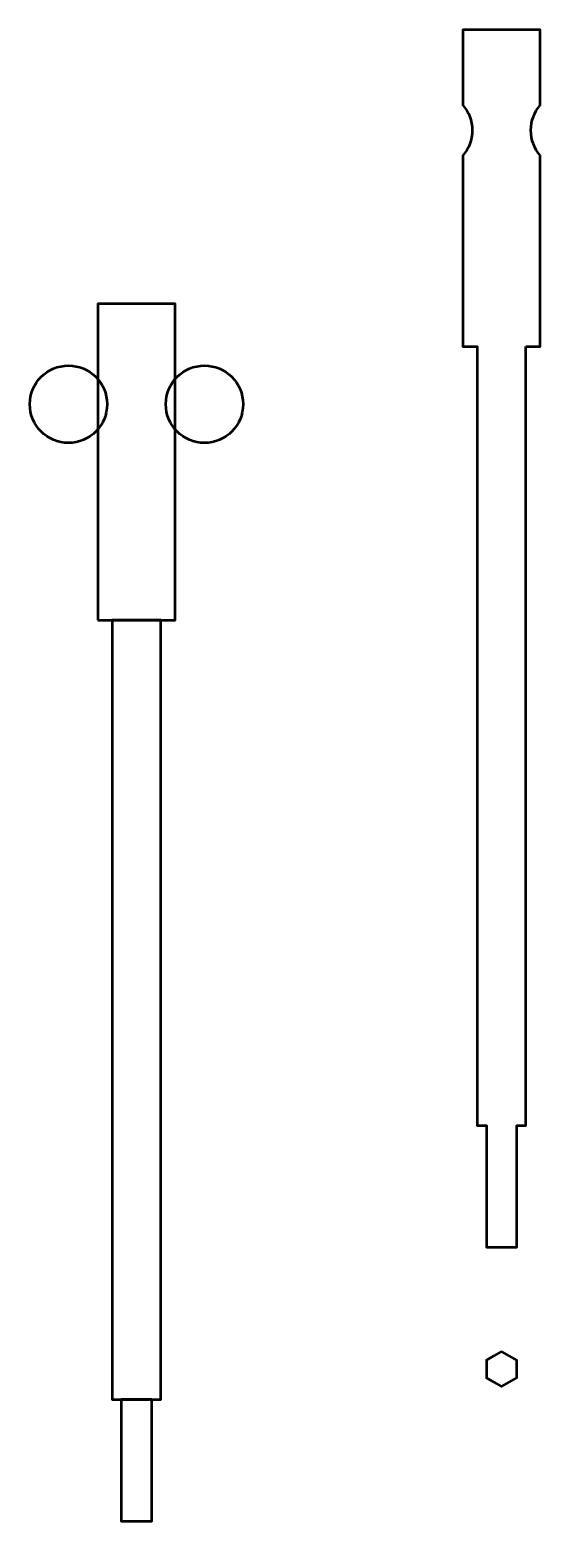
# Model space of a CAD drawing. Header units: centimetres. Extents: x -28.3 to 24.4, y -22.4 to 29.
# Drawn here: x -24.88 to -20.68, y 4 to 16.25 of the extents above; entities that cross this region are included whole.
import ezdxf

# ---------------------------------------------------------------- set-up
doc = ezdxf.new("R2010")
doc.units = ezdxf.units.CM
doc.header["$MEASUREMENT"] = 0
doc.layers.add('Layer 1', color=7, linetype='Continuous')

msp = doc.modelspace()

# ---------------------------------------------------------------- linework, layer by layer
at = {"layer": 'Layer 1', "lineweight": 53}
msp.add_lwpolyline([(-24.31751, 11.4), (-23.68251, 11.4), (-23.68251, 14), (-24.31751, 14), (-24.31751, 11.4)], close=True, dxfattribs=at)
for centre in [(-24.55874, 13.17445), (-23.44115, 13.17445)]:
    msp.add_ellipse(centre, major_axis=(0, 0.31755), ratio=1, dxfattribs=at)
for points, knots in [([(-20.80001, 13.65), (-20.80001, 13.65), (-20.80001, 7.25), (-20.80001, 7.25), (-20.80001, 7.25), (-20.80001, 7.25), (-20.875, 7.25), (-20.875, 7.25), (-20.875, 7.25), (-20.875, 7.25), (-20.875, 6.25), (-20.875, 6.25), (-20.875, 6.25), (-20.875, 6.25), (-21.125, 6.25), (-21.125, 6.25), (-21.125, 6.25), (-21.125, 6.25), (-21.125, 7.25), (-21.125, 7.25), (-21.125, 7.25), (-21.125, 7.25), (-21.20001, 7.25), (-21.20001, 7.25), (-21.20001, 7.25), (-21.20001, 7.25), (-21.20001, 13.65), (-21.20001, 13.65), (-21.20001, 13.65), (-21.20001, 13.65), (-21.31751, 13.65), (-21.31751, 13.65), (-21.31751, 13.65), (-21.31751, 13.65), (-21.31751, 15.21818), (-21.31751, 15.21818), (-21.31751, 15.21818), (-21.27, 15.27368), (-21.24129, 15.34574), (-21.24129, 15.4245), (-21.24129, 15.4245), (-21.24129, 15.50326), (-21.27, 15.57532), (-21.31751, 15.63082), (-21.31751, 15.63082), (-21.31751, 15.63082), (-21.31751, 16.25), (-21.31751, 16.25), (-21.31751, 16.25), (-21.31751, 16.25), (-20.68251, 16.25), (-20.68251, 16.25), (-20.68251, 16.25), (-20.68251, 16.25), (-20.68251, 15.63078), (-20.68251, 15.63078), (-20.68251, 15.63078), (-20.73, 15.57528), (-20.7587, 15.50324), (-20.7587, 15.4245), (-20.7587, 15.4245), (-20.7587, 15.34576), (-20.73, 15.27372), (-20.68251, 15.21822), (-20.68251, 15.21822), (-20.68251, 15.21822), (-20.68251, 13.65), (-20.68251, 13.65), (-20.68251, 13.65), (-20.68251, 13.65), (-20.80001, 13.65), (-20.80001, 13.65)], [0, 0, 0, 0, 0.05263158, 0.05263158, 0.05263158, 0.05263158, 0.10526316, 0.10526316, 0.10526316, 0.10526316, 0.15789474, 0.15789474, 0.15789474, 0.15789474, 0.21052632, 0.21052632, 0.21052632, 0.21052632, 0.26315789, 0.26315789, 0.26315789, 0.26315789, 0.31578947, 0.31578947, 0.31578947, 0.31578947, 0.36842105, 0.36842105, 0.36842105, 0.36842105, 0.42105263, 0.42105263, 0.42105263, 0.42105263, 0.47368421, 0.47368421, 0.47368421, 0.47368421, 0.52631579, 0.52631579, 0.52631579, 0.52631579, 0.57894737, 0.57894737, 0.57894737, 0.57894737, 0.63157895, 0.63157895, 0.63157895, 0.63157895, 0.68421053, 0.68421053, 0.68421053, 0.68421053, 0.73684211, 0.73684211, 0.73684211, 0.73684211, 0.78947368, 0.78947368, 0.78947368, 0.78947368, 0.84210526, 0.84210526, 0.84210526, 0.84210526, 0.89473684, 0.89473684, 0.89473684, 0.89473684, 1, 1, 1, 1]), ([(-24.20001, 11.4), (-24.20001, 11.4), (-23.80001, 11.4), (-23.80001, 11.4), (-23.80001, 11.4), (-23.80001, 11.4), (-23.80001, 5), (-23.80001, 5), (-23.80001, 5), (-23.80001, 5), (-24.20001, 5), (-24.20001, 5), (-24.20001, 5), (-24.20001, 5), (-24.20001, 11.4), (-24.20001, 11.4)], [0, 0, 0, 0, 0.2, 0.2, 0.2, 0.2, 0.4, 0.4, 0.4, 0.4, 0.6, 0.6, 0.6, 0.6, 1, 1, 1, 1]), ([(-21, 5.39434), (-21, 5.39434), (-20.9375, 5.35826), (-20.9375, 5.35826), (-20.9375, 5.35826), (-20.9375, 5.35826), (-20.875, 5.32217), (-20.875, 5.32217), (-20.875, 5.32217), (-20.875, 5.32217), (-20.875, 5.25), (-20.875, 5.25), (-20.875, 5.25), (-20.875, 5.25), (-20.875, 5.17783), (-20.875, 5.17783), (-20.875, 5.17783), (-20.875, 5.17783), (-20.9375, 5.14174), (-20.9375, 5.14174), (-20.9375, 5.14174), (-20.9375, 5.14174), (-21, 5.10566), (-21, 5.10566), (-21, 5.10566), (-21, 5.10566), (-21.0625, 5.14174), (-21.0625, 5.14174), (-21.0625, 5.14174), (-21.0625, 5.14174), (-21.125, 5.17783), (-21.125, 5.17783), (-21.125, 5.17783), (-21.125, 5.17783), (-21.125, 5.25), (-21.125, 5.25), (-21.125, 5.25), (-21.125, 5.25), (-21.125, 5.32217), (-21.125, 5.32217), (-21.125, 5.32217), (-21.125, 5.32217), (-21.0625, 5.35826), (-21.0625, 5.35826), (-21.0625, 5.35826), (-21.0625, 5.35826), (-21, 5.39434), (-21, 5.39434)], [0, 0, 0, 0, 0.07692308, 0.07692308, 0.07692308, 0.07692308, 0.15384615, 0.15384615, 0.15384615, 0.15384615, 0.23076923, 0.23076923, 0.23076923, 0.23076923, 0.30769231, 0.30769231, 0.30769231, 0.30769231, 0.38461538, 0.38461538, 0.38461538, 0.38461538, 0.46153846, 0.46153846, 0.46153846, 0.46153846, 0.53846154, 0.53846154, 0.53846154, 0.53846154, 0.61538462, 0.61538462, 0.61538462, 0.61538462, 0.69230769, 0.69230769, 0.69230769, 0.69230769, 0.76923077, 0.76923077, 0.76923077, 0.76923077, 0.84615385, 0.84615385, 0.84615385, 0.84615385, 1, 1, 1, 1]), ([(-24.125, 5), (-24.125, 5), (-23.875, 5), (-23.875, 5), (-23.875, 5), (-23.875, 5), (-23.875, 4), (-23.875, 4), (-23.875, 4), (-23.875, 4), (-24.125, 4), (-24.125, 4), (-24.125, 4), (-24.125, 4), (-24.125, 5), (-24.125, 5)], [0, 0, 0, 0, 0.2, 0.2, 0.2, 0.2, 0.4, 0.4, 0.4, 0.4, 0.6, 0.6, 0.6, 0.6, 1, 1, 1, 1])]:
    msp.add_open_spline(points, degree=3, knots=knots, dxfattribs=at)

doc.saveas('drawing.dxf')
